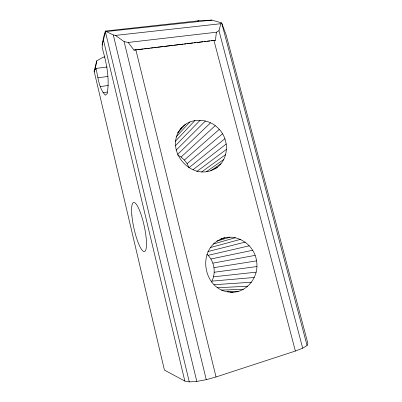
<?xml version="1.0" encoding="UTF-8"?>
<svg xmlns="http://www.w3.org/2000/svg" width="402" height="402" viewBox="0 0 402 402"><rect width="100%" height="100%" fill="white"/><g stroke="black" fill="none" stroke-linecap="round" stroke-linejoin="round"><path stroke-width="0.6" d="M214.206 40.391L215.447 40.24L216.387 32.225L218.974 30.693L220.824 23.708L221.673 22.939L226.115 34.909L307.872 343.419L307.068 345.509L302.706 348.192L295.369 351.036L216.035 376.965L206.266 379.679L196.809 381.418L189.272 381.9L184.84 381.081L164.413 370.076L94.128 71.209L96.776 60.828L103.108 57.2L104.967 56.968M230.497 292.264C246.873 293.314 259.571 276.455 256.526 260.883C254.526 244.516 236.195 232.266 220.592 239.115M211.367 282.093C216.427 273.259 214.537 261.009 206.914 254.215M214.748 168.971C228.773 161.137 229.979 140.499 219.246 129.394C209.417 117.67 189.216 116.831 179.905 129.625M107.128 66.993L95.972 68.43C98.204 77.445 98.626 88.204 105.359 95.194L107.213 93.54C109.867 78.174 106.374 62.355 102.103 47.582L102.445 46.421L102.123 45.069L103.615 37.074L105.349 31.06L198.859 20.753L211.99 20.1L221.673 22.939L307.068 345.509M94.128 71.209L94.299 71.938L95.4 68.164L96.776 60.828M102.123 45.069L105.47 32.039L105.349 31.06M95.972 68.43L95.691 69.4L95.4 68.164M181.573 127.771C162.142 150.057 193.201 184.734 217.316 167.207M177.855 132.695L185.433 124.344M177.729 132.936L178.563 132.017M176.111 136.926L189.965 121.871M175.378 141.258L194.965 120.459M175.579 145.559L200.211 120.148M176.141 150.177L205.477 120.952M177.674 154.318L210.542 122.826M177.704 155.036L181.071 157.036L215.196 125.68M181.071 157.036L184.402 160.051L219.246 129.394M224.889 138.74L189.01 167.689L187.086 163.649L222.522 133.806M193.06 169.694L226.246 143.981M196.734 171.574L226.537 149.318M201.618 171.971L225.738 154.524M206.437 171.684L223.884 159.378M210.748 170.8L221.035 163.669M224.758 237.858C194.739 245.687 202.312 293.244 232.999 292.204M197.719 21.135L198.859 20.753M216.849 241.105L230.039 237.185M213.336 244.019L235.356 237.698M210.502 247.521L240.481 239.361M207.814 251.582L245.2 242.094M208.181 255.34L249.32 245.788M210.914 258.994L252.667 250.28M105.565 31.572L106.193 31.557L113.289 34.939L115.459 35.416L124.117 41.627L128.188 42.456L133.956 50.089L215.447 40.24M212.879 263.144L255.104 255.381M214 267.626L256.526 260.883M102.927 92.696L107.259 92.078M100.289 86.586L108.359 85.46M97.807 77.802L107.761 76.465M214.226 272.244L256.878 266.551M133.956 50.089L136.449 49.788M137.69 49.637L143.288 48.959M144.534 48.808L146.398 48.587M147.645 48.436L149.509 48.21M150.755 48.059L153.242 47.758M154.489 47.607L156.353 47.381M157.599 47.23L163.197 46.557M164.438 46.406L173.146 45.351M174.393 45.2L183.101 44.15M184.347 43.999L186.211 43.773M187.458 43.622L193.055 42.949M194.297 42.798L196.166 42.572M197.407 42.421L203.005 41.743M204.251 41.592L206.115 41.371M207.362 41.22L209.849 40.919M211.095 40.768L212.959 40.542M128.188 42.456L216.387 32.225M115.459 35.416L220.824 23.708M106.193 31.557L211.99 20.1M213.537 276.812L256.129 272.159M211.965 281.124L254.315 277.455M213.949 284.711L251.491 282.219M217.09 287.747L247.783 286.239M221.467 290.113L243.331 289.334M227.15 291.656L238.336 291.355M184.402 160.051L187.086 163.649M218.974 30.693L302.706 348.192M213.914 40.285L295.369 351.036M135.836 49.712L216.035 376.965M124.117 41.627L206.266 379.679M113.289 34.939L196.809 381.418M105.47 32.039L189.272 381.9M103.505 40.331L184.84 381.081M131.841 215.075A25.11 5.261 77.6 0 0 144.288 251.546A25.11 5.261 77.6 0 0 141.012 214.377A25.11 5.261 77.6 0 0 131.841 215.075"/></g></svg>
